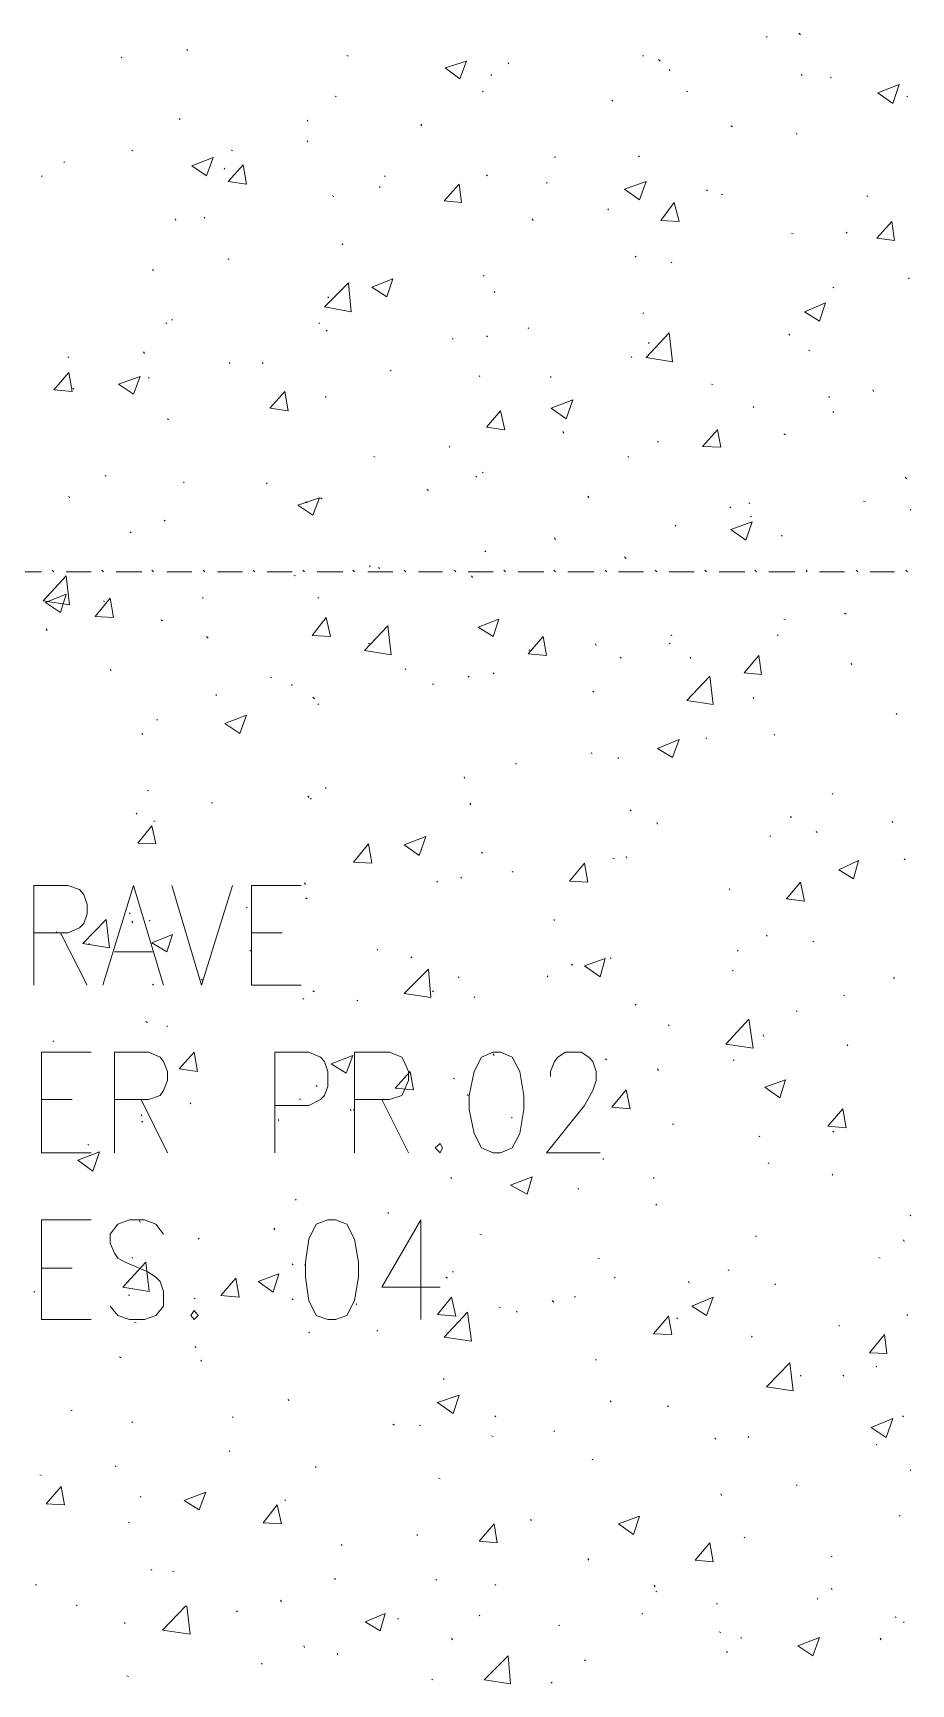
# Model space of a CAD drawing. Header units: millimetres. Extents: x 2928 to 3112, y 1220 to 1280.
# Drawn here: x 2943.515 to 2945.276, y 1249.975 to 1253.29 of the extents above; entities that cross this region are included whole.
import ezdxf

# ---------------------------------------------------------------- set-up
doc = ezdxf.new("R2010")
doc.units = ezdxf.units.MM

msp = doc.modelspace()

# ---------------------------------------------------------------- linework, layer by layer
at = {"color": 92, "linetype": 'Continuous', "lineweight": 13, "true_color": 0x00b800}
for points in [[(2945.0547, 1253.28713), (2945.05137, 1253.29046), (2945.05137, 1253.29046)], [(2943.82469, 1253.25546), (2943.82302, 1253.25713), (2943.82302, 1253.25713)], [(2944.98804, 1253.28213), (2944.98637, 1253.28379), (2944.98637, 1253.28379)], [(2943.69302, 1253.24046), (2943.69135, 1253.24213), (2943.69135, 1253.24213)], [(2944.14802, 1253.24379), (2944.14469, 1253.24546), (2944.14469, 1253.24546)], [(2944.34136, 1253.22046), (2944.38469, 1253.23379), (2944.38469, 1253.23379)], [(2944.37136, 1253.19879), (2944.38469, 1253.23379), (2944.38469, 1253.23379)], [(2944.4697, 1253.22879), (2944.46803, 1253.23046), (2944.46803, 1253.23046)], [(2944.7397, 1253.24379), (2944.73803, 1253.24546), (2944.73803, 1253.24546)], [(2944.77303, 1253.23379), (2944.7697, 1253.23713), (2944.7697, 1253.23713)], [(2944.34136, 1253.22046), (2944.37136, 1253.19879), (2944.37136, 1253.19879)], [(2944.4347, 1253.20546), (2944.43303, 1253.20713), (2944.43303, 1253.20713)], [(2944.79303, 1253.21546), (2944.79137, 1253.21713), (2944.79137, 1253.21713)], [(2945.05804, 1253.20546), (2945.05637, 1253.20713), (2945.05637, 1253.20713)], [(2945.11637, 1253.20046), (2945.1147, 1253.20213), (2945.1147, 1253.20213)], [(2944.12302, 1253.16212), (2944.12136, 1253.16379), (2944.12136, 1253.16379)], [(2944.41803, 1253.17212), (2944.41636, 1253.17379), (2944.41636, 1253.17379)], [(2944.67803, 1253.15379), (2944.67637, 1253.15546), (2944.67637, 1253.15546)], [(2944.82803, 1253.17212), (2944.82637, 1253.17379), (2944.82637, 1253.17379)], [(2945.20971, 1253.17046), (2945.25304, 1253.18712), (2945.25304, 1253.18712)], [(2945.20971, 1253.17046), (2945.23971, 1253.14879), (2945.23971, 1253.14879)], [(2945.23971, 1253.14879), (2945.25304, 1253.18712), (2945.25304, 1253.18712)], [(2945.26971, 1253.16212), (2945.26804, 1253.16379), (2945.26804, 1253.16379)], [(2943.80969, 1253.11712), (2943.80802, 1253.11879), (2943.80802, 1253.11879)], [(2944.06636, 1253.11379), (2944.06469, 1253.11546), (2944.06469, 1253.11546)], [(2944.29469, 1253.10379), (2944.29303, 1253.10712), (2944.29303, 1253.10712)], [(2944.91804, 1253.10212), (2944.9147, 1253.10379), (2944.9147, 1253.10379)], [(2945.04804, 1253.08712), (2945.04637, 1253.08879), (2945.04637, 1253.08879)], [(2943.71468, 1253.05379), (2943.71302, 1253.05546), (2943.71302, 1253.05546)], [(2943.91469, 1253.05379), (2943.91302, 1253.05546), (2943.91302, 1253.05546)], [(2944.06636, 1253.07212), (2944.06469, 1253.07379), (2944.06469, 1253.07379)], [(2943.57802, 1253.03046), (2943.57635, 1253.03212), (2943.57635, 1253.03212)], [(2943.83302, 1253.02379), (2943.87635, 1253.04046), (2943.87635, 1253.04046)], [(2943.83302, 1253.02379), (2943.86302, 1253.00379), (2943.86302, 1253.00379)], [(2943.86302, 1253.00379), (2943.87635, 1253.04046), (2943.87635, 1253.04046)], [(2943.90635, 1252.99212), (2943.93635, 1253.02546), (2943.93635, 1253.02546)], [(2943.94302, 1252.98712), (2943.93635, 1253.02546), (2943.93635, 1253.02546)], [(2944.56303, 1253.04046), (2944.56136, 1253.04212), (2944.56136, 1253.04212)], [(2944.73137, 1253.04212), (2944.7297, 1253.04379), (2944.7297, 1253.04379)], [(2943.53302, 1253.00212), (2943.53135, 1253.00379), (2943.53135, 1253.00379)], [(2943.89969, 1253.01712), (2943.89802, 1253.01879), (2943.89802, 1253.01879)], [(2943.90635, 1252.99212), (2943.94302, 1252.98712), (2943.94302, 1252.98712)], [(2944.22136, 1253.00212), (2944.21969, 1253.00379), (2944.21969, 1253.00379)], [(2944.42636, 1253.00379), (2944.42469, 1253.00546), (2944.42469, 1253.00546)], [(2944.54636, 1252.98879), (2944.5447, 1252.99046), (2944.5447, 1252.99046)], [(2944.70137, 1252.97712), (2944.7447, 1252.99212), (2944.7447, 1252.99212)], [(2944.73137, 1252.95545), (2944.7447, 1252.99212), (2944.7447, 1252.99212)], [(2944.11802, 1252.96212), (2944.11469, 1252.96379), (2944.11469, 1252.96379)], [(2944.21136, 1252.98046), (2944.20969, 1252.98212), (2944.20969, 1252.98212)], [(2944.33969, 1252.95379), (2944.36969, 1252.98712), (2944.36969, 1252.98712)], [(2944.37469, 1252.95045), (2944.36969, 1252.98712), (2944.36969, 1252.98712)], [(2944.70137, 1252.97712), (2944.73137, 1252.95545), (2944.73137, 1252.95545)], [(2944.86803, 1252.97379), (2944.86637, 1252.97546), (2944.86637, 1252.97546)], [(2944.89804, 1252.96546), (2944.89637, 1252.96712), (2944.89637, 1252.96712)], [(2945.18971, 1252.96212), (2945.18804, 1252.96379), (2945.18804, 1252.96379)], [(2944.33969, 1252.95379), (2944.37469, 1252.95045), (2944.37469, 1252.95045)], [(2944.6697, 1252.93545), (2944.66803, 1252.93712), (2944.66803, 1252.93712)], [(2944.7747, 1252.91379), (2944.80137, 1252.95045), (2944.80137, 1252.95045)], [(2944.81137, 1252.91212), (2944.80137, 1252.95045), (2944.80137, 1252.95045)], [(2943.80135, 1252.91379), (2943.79969, 1252.91712), (2943.79969, 1252.91712)], [(2943.85969, 1252.91879), (2943.85802, 1252.92045), (2943.85802, 1252.92045)], [(2944.51803, 1252.91379), (2944.51636, 1252.91712), (2944.51636, 1252.91712)], [(2944.7747, 1252.91379), (2944.81137, 1252.91212), (2944.81137, 1252.91212)], [(2945.14804, 1252.88879), (2945.14637, 1252.89045), (2945.14637, 1252.89045)], [(2945.20804, 1252.87879), (2945.23804, 1252.91212), (2945.23804, 1252.91212)], [(2945.24304, 1252.87379), (2945.23804, 1252.91212), (2945.23804, 1252.91212)], [(2944.13636, 1252.86545), (2944.13469, 1252.86712), (2944.13469, 1252.86712)], [(2945.0397, 1252.88712), (2945.03637, 1252.88879), (2945.03637, 1252.88879)], [(2945.20804, 1252.87879), (2945.24304, 1252.87379), (2945.24304, 1252.87379)], [(2943.90802, 1252.83545), (2943.90635, 1252.83712), (2943.90635, 1252.83712)], [(2944.7247, 1252.84045), (2944.72303, 1252.84212), (2944.72303, 1252.84212)], [(2944.79637, 1252.82879), (2944.7947, 1252.83045), (2944.7947, 1252.83045)], [(2943.75635, 1252.81379), (2943.75469, 1252.81545), (2943.75469, 1252.81545)], [(2944.19469, 1252.78045), (2944.23636, 1252.79712), (2944.23636, 1252.79712)], [(2944.22469, 1252.76045), (2944.23636, 1252.79712), (2944.23636, 1252.79712)], [(2944.41969, 1252.80212), (2944.41803, 1252.80379), (2944.41803, 1252.80379)], [(2945.27304, 1252.79712), (2945.27137, 1252.79879), (2945.27137, 1252.79879)], [(2944.09969, 1252.74045), (2944.14802, 1252.78879), (2944.14802, 1252.78879)], [(2944.10802, 1252.75879), (2944.10636, 1252.76045), (2944.10636, 1252.76045)], [(2944.15302, 1252.73045), (2944.14802, 1252.78879), (2944.14802, 1252.78879)], [(2944.19469, 1252.78045), (2944.22469, 1252.76045), (2944.22469, 1252.76045)], [(2944.44136, 1252.76879), (2944.4397, 1252.77212), (2944.4397, 1252.77212)], [(2945.12137, 1252.77879), (2945.1197, 1252.78045), (2945.1197, 1252.78045)], [(2944.09969, 1252.74045), (2944.15302, 1252.73045), (2944.15302, 1252.73045)], [(2944.7397, 1252.72712), (2944.73803, 1252.72878), (2944.73803, 1252.72878)], [(2945.06304, 1252.73045), (2945.1047, 1252.74879), (2945.1047, 1252.74879)], [(2945.06304, 1252.73045), (2945.09304, 1252.71212), (2945.09304, 1252.71212)], [(2945.09304, 1252.71212), (2945.1047, 1252.74879), (2945.1047, 1252.74879)], [(2943.78302, 1252.70712), (2943.78135, 1252.70878), (2943.78135, 1252.70878)], [(2943.79469, 1252.71378), (2943.79302, 1252.71545), (2943.79302, 1252.71545)], [(2944.08969, 1252.70712), (2944.08802, 1252.70878), (2944.08802, 1252.70878)], [(2944.10469, 1252.69212), (2944.10302, 1252.69378), (2944.10302, 1252.69378)], [(2944.5097, 1252.69712), (2944.50803, 1252.69878), (2944.50803, 1252.69878)], [(2944.35803, 1252.67545), (2944.35636, 1252.67712), (2944.35636, 1252.67712)], [(2944.42636, 1252.68045), (2944.42469, 1252.68212), (2944.42469, 1252.68212)], [(2944.7447, 1252.63878), (2944.79137, 1252.68878), (2944.79137, 1252.68878)], [(2944.75137, 1252.66712), (2944.7497, 1252.66878), (2944.7497, 1252.66878)], [(2944.79803, 1252.63045), (2944.79137, 1252.68878), (2944.79137, 1252.68878)], [(2945.03304, 1252.68378), (2945.03137, 1252.68545), (2945.03137, 1252.68545)], [(2943.58635, 1252.63878), (2943.58468, 1252.64045), (2943.58468, 1252.64045)], [(2943.73802, 1252.64712), (2943.73635, 1252.65045), (2943.73635, 1252.65045)], [(2943.90969, 1252.62712), (2943.90802, 1252.62878), (2943.90802, 1252.62878)], [(2943.97636, 1252.62712), (2943.97469, 1252.62878), (2943.97469, 1252.62878)], [(2944.71637, 1252.63878), (2944.7147, 1252.64045), (2944.7147, 1252.64045)], [(2944.7447, 1252.63878), (2944.79803, 1252.63045), (2944.79803, 1252.63045)], [(2945.07304, 1252.65212), (2945.07137, 1252.65378), (2945.07137, 1252.65378)], [(2943.55635, 1252.57378), (2943.58635, 1252.60878), (2943.58635, 1252.60878)], [(2943.59302, 1252.57045), (2943.58635, 1252.60878), (2943.58635, 1252.60878)], [(2943.68635, 1252.58545), (2943.72969, 1252.60045), (2943.72969, 1252.60045)], [(2943.71635, 1252.56545), (2943.72969, 1252.60045), (2943.72969, 1252.60045)], [(2943.74802, 1252.59712), (2943.74635, 1252.59878), (2943.74635, 1252.59878)], [(2944.23303, 1252.61212), (2944.23136, 1252.61378), (2944.23136, 1252.61378)], [(2944.41136, 1252.60045), (2944.40969, 1252.60212), (2944.40969, 1252.60212)], [(2944.5547, 1252.59878), (2944.55303, 1252.60045), (2944.55303, 1252.60045)], [(2943.55635, 1252.57378), (2943.59302, 1252.57045), (2943.59302, 1252.57045)], [(2943.59635, 1252.57545), (2943.59468, 1252.57712), (2943.59468, 1252.57712)], [(2943.68635, 1252.58545), (2943.71635, 1252.56545), (2943.71635, 1252.56545)], [(2943.98969, 1252.53712), (2944.01969, 1252.57045), (2944.01969, 1252.57045)], [(2944.02636, 1252.53212), (2944.01969, 1252.57045), (2944.01969, 1252.57045)], [(2944.10302, 1252.55878), (2944.10136, 1252.56045), (2944.10136, 1252.56045)], [(2944.8797, 1252.58378), (2944.87637, 1252.58545), (2944.87637, 1252.58545)], [(2945.11304, 1252.55878), (2945.11137, 1252.56045), (2945.11137, 1252.56045)], [(2945.20137, 1252.57045), (2945.19971, 1252.57378), (2945.19971, 1252.57378)], [(2943.98969, 1252.53712), (2944.02636, 1252.53212), (2944.02636, 1252.53212)], [(2944.42469, 1252.49878), (2944.45303, 1252.53212), (2944.45303, 1252.53212)], [(2944.46136, 1252.49378), (2944.45303, 1252.53212), (2944.45303, 1252.53212)], [(2944.5547, 1252.53712), (2944.59803, 1252.55378), (2944.59803, 1252.55378)], [(2944.5547, 1252.53712), (2944.5847, 1252.51545), (2944.5847, 1252.51545)], [(2944.5847, 1252.51545), (2944.59803, 1252.55378), (2944.59803, 1252.55378)], [(2944.96137, 1252.53878), (2944.9597, 1252.54045), (2944.9597, 1252.54045)], [(2945.12137, 1252.52878), (2945.1197, 1252.53045), (2945.1197, 1252.53045)], [(2943.78635, 1252.51378), (2943.78469, 1252.51545), (2943.78469, 1252.51545)], [(2944.42469, 1252.49878), (2944.46136, 1252.49378), (2944.46136, 1252.49378)], [(2944.85803, 1252.46045), (2944.88803, 1252.49378), (2944.88803, 1252.49378)], [(2944.8947, 1252.45878), (2944.88803, 1252.49378), (2944.88803, 1252.49378)], [(2944.35136, 1252.45878), (2944.34969, 1252.46045), (2944.34969, 1252.46045)], [(2944.5797, 1252.48711), (2944.57803, 1252.49045), (2944.57803, 1252.49045)], [(2944.7697, 1252.46878), (2944.76803, 1252.47045), (2944.76803, 1252.47045)], [(2944.85803, 1252.46045), (2944.8947, 1252.45878), (2944.8947, 1252.45878)], [(2945.0247, 1252.48378), (2945.02137, 1252.48545), (2945.02137, 1252.48545)], [(2944.20136, 1252.43878), (2944.19803, 1252.44045), (2944.19803, 1252.44045)], [(2944.7097, 1252.43878), (2944.70803, 1252.44045), (2944.70803, 1252.44045)], [(2943.66135, 1252.40045), (2943.65968, 1252.40211), (2943.65968, 1252.40211)], [(2944.40469, 1252.39878), (2944.40303, 1252.40045), (2944.40303, 1252.40045)], [(2944.41803, 1252.40711), (2944.41636, 1252.40878), (2944.41636, 1252.40878)], [(2945.26804, 1252.39545), (2945.26471, 1252.39878), (2945.26471, 1252.39878)], [(2943.58802, 1252.35711), (2943.58635, 1252.36045), (2943.58635, 1252.36045)], [(2943.81802, 1252.38711), (2943.81635, 1252.38878), (2943.81635, 1252.38878)], [(2943.98469, 1252.38545), (2943.98302, 1252.38711), (2943.98302, 1252.38711)], [(2944.30803, 1252.37211), (2944.30469, 1252.37378), (2944.30469, 1252.37378)], [(2944.6297, 1252.35711), (2944.62803, 1252.36045), (2944.62803, 1252.36045)], [(2944.04636, 1252.34211), (2944.08969, 1252.35711), (2944.08969, 1252.35711)], [(2944.04636, 1252.34211), (2944.07636, 1252.32211), (2944.07636, 1252.32211)], [(2944.06469, 1252.34711), (2944.06136, 1252.34878), (2944.06136, 1252.34878)], [(2944.07636, 1252.32211), (2944.08969, 1252.35711), (2944.08969, 1252.35711)], [(2944.09469, 1252.35545), (2944.09136, 1252.35711), (2944.09136, 1252.35711)], [(2944.9147, 1252.33711), (2944.91304, 1252.33878), (2944.91304, 1252.33878)], [(2944.95304, 1252.34545), (2944.95137, 1252.34711), (2944.95137, 1252.34711)], [(2945.18471, 1252.34878), (2945.18137, 1252.35045), (2945.18137, 1252.35045)], [(2945.27637, 1252.33211), (2945.27471, 1252.33378), (2945.27471, 1252.33378)], [(2943.77969, 1252.31045), (2943.77802, 1252.31211), (2943.77802, 1252.31211)], [(2944.8047, 1252.30045), (2944.80303, 1252.30211), (2944.80303, 1252.30211)], [(2944.9147, 1252.29378), (2944.95804, 1252.30878), (2944.95804, 1252.30878)], [(2944.9147, 1252.29378), (2944.9447, 1252.27211), (2944.9447, 1252.27211)], [(2944.9447, 1252.27211), (2944.95804, 1252.30878), (2944.95804, 1252.30878)], [(2944.95637, 1252.31878), (2944.9547, 1252.32045), (2944.9547, 1252.32045)], [(2943.71135, 1252.28711), (2943.70968, 1252.28878), (2943.70968, 1252.28878)], [(2944.56303, 1252.27378), (2944.56136, 1252.27711), (2944.56136, 1252.27711)], [(2945.01804, 1252.28045), (2945.01637, 1252.28211), (2945.01637, 1252.28211)], [(2944.42303, 1252.24878), (2944.42136, 1252.25044), (2944.42136, 1252.25044)], [(2944.7047, 1252.23544), (2944.70137, 1252.23878), (2944.70137, 1252.23878)], [(2943.53468, 1252.15044), (2943.58135, 1252.20044), (2943.58135, 1252.20044)], [(2943.58802, 1252.14211), (2943.58135, 1252.20044), (2943.58135, 1252.20044)], [(2944.04136, 1252.20044), (2944.03802, 1252.20211), (2944.03802, 1252.20211)], [(2944.19136, 1252.21878), (2944.18969, 1252.22044), (2944.18969, 1252.22044)], [(2944.20969, 1252.21544), (2944.20803, 1252.21711), (2944.20803, 1252.21711)], [(2944.39636, 1252.19711), (2944.39469, 1252.20044), (2944.39469, 1252.20044)], [(2943.53968, 1252.14711), (2943.58135, 1252.16378), (2943.58135, 1252.16378)], [(2943.56968, 1252.12711), (2943.58135, 1252.16378), (2943.58135, 1252.16378)], [(2943.53468, 1252.15044), (2943.58802, 1252.14211), (2943.58802, 1252.14211)], [(2943.53968, 1252.14711), (2943.56968, 1252.12711), (2943.56968, 1252.12711)], [(2943.63968, 1252.11878), (2943.66968, 1252.15544), (2943.66968, 1252.15544)], [(2943.65802, 1252.14878), (2943.65635, 1252.15044), (2943.65635, 1252.15044)], [(2943.67635, 1252.11711), (2943.66968, 1252.15544), (2943.66968, 1252.15544)], [(2943.85635, 1252.15544), (2943.85469, 1252.15711), (2943.85469, 1252.15711)], [(2944.08802, 1252.15544), (2944.08636, 1252.15711), (2944.08636, 1252.15711)], [(2943.54302, 1252.09044), (2943.54135, 1252.09378), (2943.54135, 1252.09378)], [(2943.63968, 1252.11878), (2943.67635, 1252.11711), (2943.67635, 1252.11711)], [(2943.77469, 1252.11044), (2943.77135, 1252.11211), (2943.77135, 1252.11211)], [(2944.07469, 1252.08044), (2944.10302, 1252.11711), (2944.10302, 1252.11711)], [(2944.11136, 1252.07878), (2944.10302, 1252.11711), (2944.10302, 1252.11711)], [(2944.17969, 1252.05044), (2944.22636, 1252.10044), (2944.22636, 1252.10044)], [(2944.23303, 1252.04211), (2944.22636, 1252.10044), (2944.22636, 1252.10044)], [(2944.40803, 1252.09711), (2944.4497, 1252.11378), (2944.4497, 1252.11378)], [(2944.40803, 1252.09711), (2944.43803, 1252.07878), (2944.43803, 1252.07878)], [(2944.43803, 1252.07878), (2944.4497, 1252.11378), (2944.4497, 1252.11378)], [(2945.0247, 1252.11211), (2945.02137, 1252.11378), (2945.02137, 1252.11378)], [(2945.14637, 1252.12378), (2945.14304, 1252.12544), (2945.14304, 1252.12544)], [(2943.86635, 1252.07544), (2943.86302, 1252.07878), (2943.86302, 1252.07878)], [(2944.07469, 1252.08044), (2944.11136, 1252.07878), (2944.11136, 1252.07878)], [(2944.18969, 1252.06378), (2944.18802, 1252.06544), (2944.18802, 1252.06544)], [(2944.50803, 1252.04378), (2944.53803, 1252.07878), (2944.53803, 1252.07878)], [(2944.5447, 1252.04044), (2944.53803, 1252.07878), (2944.53803, 1252.07878)], [(2944.6447, 1252.06044), (2944.64303, 1252.06378), (2944.64303, 1252.06378)], [(2944.79303, 1252.06378), (2944.79137, 1252.06544), (2944.79137, 1252.06544)], [(2944.79637, 1252.08044), (2944.7947, 1252.08211), (2944.7947, 1252.08211)], [(2945.0097, 1252.08044), (2945.00804, 1252.08211), (2945.00804, 1252.08211)], [(2944.17969, 1252.05044), (2944.23303, 1252.04211), (2944.23303, 1252.04211)], [(2944.50803, 1252.04378), (2944.5447, 1252.04044), (2944.5447, 1252.04044)], [(2944.51136, 1252.05044), (2944.5097, 1252.05211), (2944.5097, 1252.05211)], [(2944.6947, 1252.03544), (2944.69303, 1252.03711), (2944.69303, 1252.03711)], [(2944.8347, 1252.03544), (2944.83303, 1252.03711), (2944.83303, 1252.03711)], [(2944.94137, 1252.00544), (2944.97137, 1252.04044), (2944.97137, 1252.04044)], [(2944.97637, 1252.00211), (2944.97137, 1252.04044), (2944.97137, 1252.04044)], [(2943.67135, 1252.01044), (2943.66968, 1252.01211), (2943.66968, 1252.01211)], [(2943.99302, 1251.99544), (2943.99136, 1251.99711), (2943.99136, 1251.99711)], [(2944.26303, 1252.01211), (2944.26136, 1252.01377), (2944.26136, 1252.01377)], [(2944.38969, 1251.99711), (2944.38803, 1251.99877), (2944.38803, 1251.99877)], [(2944.4397, 1252.00377), (2944.43803, 1252.00544), (2944.43803, 1252.00544)], [(2944.82637, 1251.95044), (2944.87303, 1251.99877), (2944.87303, 1251.99877)], [(2944.8797, 1251.94211), (2944.87303, 1251.99877), (2944.87303, 1251.99877)], [(2944.94137, 1252.00544), (2944.97637, 1252.00211), (2944.97637, 1252.00211)], [(2945.15804, 1252.02211), (2945.15637, 1252.02544), (2945.15637, 1252.02544)], [(2943.88302, 1251.96044), (2943.88135, 1251.96211), (2943.88135, 1251.96211)], [(2944.03469, 1251.98044), (2944.03302, 1251.98211), (2944.03302, 1251.98211)], [(2944.31803, 1251.98211), (2944.31636, 1251.98377), (2944.31636, 1251.98377)], [(2944.6397, 1251.96711), (2944.63803, 1251.96877), (2944.63803, 1251.96877)], [(2944.07969, 1251.95377), (2944.07636, 1251.95711), (2944.07636, 1251.95711)], [(2944.08802, 1251.94211), (2944.08636, 1251.94377), (2944.08636, 1251.94377)], [(2944.82637, 1251.95044), (2944.8797, 1251.94211), (2944.8797, 1251.94211)], [(2944.96137, 1251.95377), (2944.9597, 1251.95711), (2944.9597, 1251.95711)], [(2943.76469, 1251.91044), (2943.76302, 1251.91211), (2943.76302, 1251.91211)], [(2943.89969, 1251.90377), (2943.94302, 1251.92044), (2943.94302, 1251.92044)], [(2943.89969, 1251.90377), (2943.92969, 1251.88377), (2943.92969, 1251.88377)], [(2943.92969, 1251.88377), (2943.94302, 1251.92044), (2943.94302, 1251.92044)], [(2945.24804, 1251.92211), (2945.24637, 1251.92377), (2945.24637, 1251.92377)], [(2943.73469, 1251.88211), (2943.73302, 1251.88377), (2943.73302, 1251.88377)], [(2944.76803, 1251.85377), (2944.81137, 1251.87211), (2944.81137, 1251.87211)], [(2944.79803, 1251.83544), (2944.81137, 1251.87211), (2944.81137, 1251.87211)], [(2944.86637, 1251.87377), (2944.8647, 1251.87544), (2944.8647, 1251.87544)], [(2945.00304, 1251.88044), (2945.00137, 1251.88211), (2945.00137, 1251.88211)], [(2944.63636, 1251.84377), (2944.6347, 1251.84544), (2944.6347, 1251.84544)], [(2944.6897, 1251.83377), (2944.68803, 1251.83544), (2944.68803, 1251.83544)], [(2944.76803, 1251.85377), (2944.79803, 1251.83544), (2944.79803, 1251.83544)], [(2944.38136, 1251.79377), (2944.37969, 1251.79711), (2944.37969, 1251.79711)], [(2944.4847, 1251.82211), (2944.48303, 1251.82377), (2944.48303, 1251.82377)], [(2943.74635, 1251.76877), (2943.74469, 1251.77044), (2943.74469, 1251.77044)], [(2944.10302, 1251.77377), (2944.10136, 1251.77544), (2944.10136, 1251.77544)], [(2945.1197, 1251.7621), (2945.11804, 1251.76377), (2945.11804, 1251.76377)], [(2943.87469, 1251.74377), (2943.87302, 1251.74544), (2943.87302, 1251.74544)], [(2944.06802, 1251.75544), (2944.06636, 1251.75877), (2944.06636, 1251.75877)], [(2944.07302, 1251.7521), (2944.07136, 1251.75377), (2944.07136, 1251.75377)], [(2944.39303, 1251.74044), (2944.39136, 1251.74377), (2944.39136, 1251.74377)], [(2944.7147, 1251.72877), (2944.71303, 1251.73044), (2944.71303, 1251.73044)], [(2943.72302, 1251.7221), (2943.72135, 1251.72377), (2943.72135, 1251.72377)], [(2943.72468, 1251.66377), (2943.75302, 1251.69877), (2943.75302, 1251.69877)], [(2943.76135, 1251.6621), (2943.75302, 1251.69877), (2943.75302, 1251.69877)], [(2943.75969, 1251.7071), (2943.75635, 1251.70877), (2943.75635, 1251.70877)], [(2944.76803, 1251.7021), (2944.76637, 1251.70544), (2944.76637, 1251.70544)], [(2945.03637, 1251.71544), (2945.0347, 1251.7171), (2945.0347, 1251.7171)], [(2945.23971, 1251.70544), (2945.23804, 1251.7071), (2945.23804, 1251.7071)], [(2943.72468, 1251.66377), (2943.76135, 1251.6621), (2943.76135, 1251.6621)], [(2944.25969, 1251.66044), (2944.30303, 1251.6771), (2944.30303, 1251.6771)], [(2944.28969, 1251.63877), (2944.30303, 1251.6771), (2944.30303, 1251.6771)], [(2944.9947, 1251.6771), (2944.99304, 1251.67877), (2944.99304, 1251.67877)], [(2945.08804, 1251.68544), (2945.08637, 1251.6871), (2945.08637, 1251.6871)], [(2944.15802, 1251.62544), (2944.18802, 1251.6621), (2944.18802, 1251.6621)], [(2944.19469, 1251.62377), (2944.18802, 1251.6621), (2944.18802, 1251.6621)], [(2944.25969, 1251.66044), (2944.28969, 1251.63877), (2944.28969, 1251.63877)], [(2944.41636, 1251.64377), (2944.41469, 1251.64544), (2944.41469, 1251.64544)], [(2944.68137, 1251.6321), (2944.67803, 1251.63377), (2944.67803, 1251.63377)], [(2944.70637, 1251.63377), (2944.7047, 1251.6371), (2944.7047, 1251.6371)], [(2945.26471, 1251.63044), (2945.26304, 1251.6321), (2945.26304, 1251.6321)], [(2944.15802, 1251.62544), (2944.19469, 1251.62377), (2944.19469, 1251.62377)], [(2944.47803, 1251.60544), (2944.47636, 1251.6071), (2944.47636, 1251.6071)], [(2944.59136, 1251.5871), (2944.62136, 1251.62377), (2944.62136, 1251.62377)], [(2944.62803, 1251.58544), (2944.62136, 1251.62377), (2944.62136, 1251.62377)], [(2945.13137, 1251.61044), (2945.17137, 1251.62877), (2945.17137, 1251.62877)], [(2945.13137, 1251.61044), (2945.16137, 1251.5921), (2945.16137, 1251.5921)], [(2945.16137, 1251.5921), (2945.17137, 1251.62877), (2945.17137, 1251.62877)], [(2944.06136, 1251.58044), (2944.05969, 1251.58377), (2944.05969, 1251.58377)], [(2944.32636, 1251.58544), (2944.32469, 1251.5871), (2944.32469, 1251.5871)], [(2944.37469, 1251.59377), (2944.37303, 1251.59544), (2944.37303, 1251.59544)], [(2944.59136, 1251.5871), (2944.62803, 1251.58544), (2944.62803, 1251.58544)], [(2944.91304, 1251.57044), (2944.91137, 1251.5721), (2944.91137, 1251.5721)], [(2945.02637, 1251.5521), (2945.0547, 1251.58544), (2945.0547, 1251.58544)], [(2945.06304, 1251.5471), (2945.0547, 1251.58544), (2945.0547, 1251.58544)], [(2943.94469, 1251.53377), (2943.94302, 1251.53543), (2943.94302, 1251.53543)], [(2944.06469, 1251.5521), (2944.06136, 1251.55377), (2944.06136, 1251.55377)], [(2945.02637, 1251.5521), (2945.06304, 1251.5471), (2945.06304, 1251.5471)], [(2943.61468, 1251.4621), (2943.66135, 1251.51043), (2943.66135, 1251.51043)], [(2943.66802, 1251.45377), (2943.66135, 1251.51043), (2943.66135, 1251.51043)], [(2943.70968, 1251.5221), (2943.70802, 1251.52377), (2943.70802, 1251.52377)], [(2943.71468, 1251.50377), (2943.71302, 1251.5071), (2943.71302, 1251.5071)], [(2943.74969, 1251.5071), (2943.74802, 1251.50877), (2943.74802, 1251.50877)], [(2944.56136, 1251.50877), (2944.5597, 1251.51043), (2944.5597, 1251.51043)], [(2943.56302, 1251.48377), (2943.56135, 1251.48543), (2943.56135, 1251.48543)], [(2943.75302, 1251.46377), (2943.79469, 1251.48043), (2943.79469, 1251.48043)], [(2943.75302, 1251.46377), (2943.78302, 1251.44543), (2943.78302, 1251.44543)], [(2943.78302, 1251.44543), (2943.79469, 1251.48043), (2943.79469, 1251.48043)], [(2944.98804, 1251.4771), (2944.98637, 1251.47877), (2944.98637, 1251.47877)], [(2945.08137, 1251.46543), (2945.0797, 1251.4671), (2945.0797, 1251.4671)], [(2943.61468, 1251.4621), (2943.66802, 1251.45377), (2943.66802, 1251.45377)], [(2943.62802, 1251.46043), (2943.62635, 1251.4621), (2943.62635, 1251.4621)], [(2943.95135, 1251.4471), (2943.94969, 1251.44877), (2943.94969, 1251.44877)], [(2944.20636, 1251.44877), (2944.20469, 1251.45043), (2944.20469, 1251.45043)], [(2944.27469, 1251.43377), (2944.27303, 1251.43543), (2944.27303, 1251.43543)], [(2944.62136, 1251.4171), (2944.66303, 1251.4321), (2944.66303, 1251.4321)], [(2944.65303, 1251.39543), (2944.66303, 1251.4321), (2944.66303, 1251.4321)], [(2944.6747, 1251.4321), (2944.67303, 1251.43377), (2944.67303, 1251.43377)], [(2944.9297, 1251.4471), (2944.92804, 1251.44877), (2944.92804, 1251.44877)], [(2944.25969, 1251.3621), (2944.30803, 1251.41043), (2944.30803, 1251.41043)], [(2944.31303, 1251.35377), (2944.30803, 1251.41043), (2944.30803, 1251.41043)], [(2944.59803, 1251.41877), (2944.5947, 1251.42043), (2944.5947, 1251.42043)], [(2944.62136, 1251.4171), (2944.65303, 1251.39543), (2944.65303, 1251.39543)], [(2944.9197, 1251.4071), (2944.91804, 1251.40877), (2944.91804, 1251.40877)], [(2943.75635, 1251.37877), (2943.75469, 1251.38043), (2943.75469, 1251.38043)], [(2943.85469, 1251.38877), (2943.85302, 1251.39043), (2943.85302, 1251.39043)], [(2944.07969, 1251.36543), (2944.07636, 1251.3671), (2944.07636, 1251.3671)], [(2944.31803, 1251.36543), (2944.31636, 1251.3671), (2944.31636, 1251.3671)], [(2944.36969, 1251.39377), (2944.36803, 1251.39543), (2944.36803, 1251.39543)], [(2944.54803, 1251.39543), (2944.54636, 1251.3971), (2944.54636, 1251.3971)], [(2945.24304, 1251.3921), (2945.24137, 1251.39377), (2945.24137, 1251.39377)], [(2944.05802, 1251.35043), (2944.05636, 1251.3521), (2944.05636, 1251.3521)], [(2944.16636, 1251.3471), (2944.16469, 1251.34877), (2944.16469, 1251.34877)], [(2944.25969, 1251.3621), (2944.31303, 1251.35377), (2944.31303, 1251.35377)], [(2944.40136, 1251.35377), (2944.39969, 1251.35543), (2944.39969, 1251.35543)], [(2944.7247, 1251.33877), (2944.72303, 1251.34043), (2944.72303, 1251.34043)], [(2945.14304, 1251.3571), (2945.14137, 1251.35877), (2945.14137, 1251.35877)], [(2943.74469, 1251.30376), (2943.74135, 1251.30543), (2943.74135, 1251.30543)], [(2944.79137, 1251.2971), (2944.7897, 1251.29876), (2944.7897, 1251.29876)], [(2944.9047, 1251.26043), (2944.95137, 1251.31043), (2944.95137, 1251.31043)], [(2944.9597, 1251.2521), (2944.95137, 1251.31043), (2944.95137, 1251.31043)], [(2945.04804, 1251.32543), (2945.04637, 1251.3271), (2945.04637, 1251.3271)], [(2943.55635, 1251.26543), (2943.55468, 1251.2671), (2943.55468, 1251.2671)], [(2943.78469, 1251.29543), (2943.78302, 1251.2971), (2943.78302, 1251.2971)], [(2944.98137, 1251.27543), (2944.9797, 1251.27876), (2944.9797, 1251.27876)], [(2943.80802, 1251.21043), (2943.83802, 1251.24376), (2943.83802, 1251.24376)], [(2943.84469, 1251.20543), (2943.83802, 1251.24376), (2943.83802, 1251.24376)], [(2944.11302, 1251.22043), (2944.15636, 1251.2371), (2944.15636, 1251.2371)], [(2944.14302, 1251.2021), (2944.15636, 1251.2371), (2944.15636, 1251.2371)], [(2944.4397, 1251.2371), (2944.43803, 1251.24043), (2944.43803, 1251.24043)], [(2944.9047, 1251.26043), (2944.9597, 1251.2521), (2944.9597, 1251.2521)], [(2945.14971, 1251.2571), (2945.14804, 1251.25876), (2945.14804, 1251.25876)], [(2943.80802, 1251.21043), (2943.84469, 1251.20543), (2943.84469, 1251.20543)], [(2944.11302, 1251.22043), (2944.14302, 1251.2021), (2944.14302, 1251.2021)], [(2944.24136, 1251.1721), (2944.27136, 1251.20543), (2944.27136, 1251.20543)], [(2944.27803, 1251.16876), (2944.27136, 1251.20543), (2944.27136, 1251.20543)], [(2944.66637, 1251.22876), (2944.66303, 1251.23043), (2944.66303, 1251.23043)], [(2944.7697, 1251.2071), (2944.76803, 1251.21043), (2944.76803, 1251.21043)], [(2944.92137, 1251.2271), (2944.9197, 1251.22876), (2944.9197, 1251.22876)], [(2944.08469, 1251.17543), (2944.08302, 1251.1771), (2944.08302, 1251.1771)], [(2944.24136, 1251.1721), (2944.27803, 1251.16876), (2944.27803, 1251.16876)], [(2944.36136, 1251.19043), (2944.35803, 1251.1921), (2944.35803, 1251.1921)], [(2944.67637, 1251.13376), (2944.7047, 1251.16876), (2944.7047, 1251.16876)], [(2944.71303, 1251.13043), (2944.7047, 1251.16876), (2944.7047, 1251.16876)], [(2944.98304, 1251.17376), (2945.0247, 1251.18876), (2945.0247, 1251.18876)], [(2944.98304, 1251.17376), (2945.01304, 1251.1521), (2945.01304, 1251.1521)], [(2945.01304, 1251.1521), (2945.0247, 1251.18876), (2945.0247, 1251.18876)], [(2943.83135, 1251.14043), (2943.82969, 1251.1421), (2943.82969, 1251.1421)], [(2944.05136, 1251.14876), (2944.04969, 1251.15043), (2944.04969, 1251.15043)], [(2944.38803, 1251.1571), (2944.38636, 1251.15876), (2944.38636, 1251.15876)], [(2944.67637, 1251.13376), (2944.71303, 1251.13043), (2944.71303, 1251.13043)], [(2943.73302, 1251.11543), (2943.73135, 1251.11876), (2943.73135, 1251.11876)], [(2943.73469, 1251.10376), (2943.73302, 1251.10543), (2943.73302, 1251.10543)], [(2944.00802, 1251.1071), (2944.00636, 1251.10876), (2944.00636, 1251.10876)], [(2944.15302, 1251.1271), (2944.15136, 1251.12876), (2944.15136, 1251.12876)], [(2944.15969, 1251.1271), (2944.15802, 1251.12876), (2944.15802, 1251.12876)], [(2944.47636, 1251.1121), (2944.4747, 1251.11376), (2944.4747, 1251.11376)], [(2944.7997, 1251.09876), (2944.79803, 1251.10043), (2944.79803, 1251.10043)], [(2945.1097, 1251.09543), (2945.13971, 1251.13043), (2945.13971, 1251.13043)], [(2945.14637, 1251.09209), (2945.13971, 1251.13043), (2945.13971, 1251.13043)], [(2944.97304, 1251.07376), (2944.97137, 1251.07543), (2944.97137, 1251.07543)], [(2945.1097, 1251.09543), (2945.14637, 1251.09209), (2945.14637, 1251.09209)], [(2945.12137, 1251.08376), (2945.1197, 1251.08543), (2945.1197, 1251.08543)], [(2943.60468, 1251.02709), (2943.64802, 1251.04376), (2943.64802, 1251.04376)], [(2943.62635, 1251.05709), (2943.62468, 1251.05876), (2943.62468, 1251.05876)], [(2943.63468, 1251.00543), (2943.64802, 1251.04376), (2943.64802, 1251.04376)], [(2943.60468, 1251.02709), (2943.63468, 1251.00543), (2943.63468, 1251.00543)], [(2944.6597, 1251.02876), (2944.65803, 1251.03043), (2944.65803, 1251.03043)], [(2944.99137, 1251.02043), (2944.9897, 1251.02209), (2944.9897, 1251.02209)], [(2944.35469, 1250.99043), (2944.35303, 1250.99209), (2944.35303, 1250.99209)], [(2944.47303, 1250.97709), (2944.51636, 1250.99376), (2944.51636, 1250.99376)], [(2944.47303, 1250.97709), (2944.50636, 1250.95876), (2944.50636, 1250.95876)], [(2944.50636, 1250.95876), (2944.51636, 1250.99376), (2944.51636, 1250.99376)], [(2944.6097, 1250.96876), (2944.60803, 1250.97043), (2944.60803, 1250.97043)], [(2944.76137, 1250.99043), (2944.7597, 1250.99209), (2944.7597, 1250.99209)], [(2945.1197, 1250.99709), (2945.11804, 1250.99876), (2945.11804, 1250.99876)], [(2944.04302, 1250.94709), (2944.04136, 1250.94876), (2944.04136, 1250.94876)], [(2944.76637, 1250.93709), (2944.7647, 1250.93876), (2944.7647, 1250.93876)], [(2943.72969, 1250.90209), (2943.72802, 1250.90543), (2943.72802, 1250.90543)], [(2944.22803, 1250.92043), (2944.22636, 1250.92209), (2944.22636, 1250.92209)], [(2945.27637, 1250.91543), (2945.27471, 1250.91709), (2945.27471, 1250.91709)], [(2943.84802, 1250.86876), (2943.84635, 1250.87043), (2943.84635, 1250.87043)], [(2943.99969, 1250.88709), (2943.99802, 1250.89043), (2943.99802, 1250.89043)], [(2944.41469, 1250.87709), (2944.41136, 1250.87876), (2944.41136, 1250.87876)], [(2944.96637, 1250.87376), (2944.9647, 1250.87543), (2944.9647, 1250.87543)], [(2945.26304, 1250.86376), (2945.26137, 1250.86709), (2945.26137, 1250.86709)], [(2943.69468, 1250.77209), (2943.74135, 1250.82209), (2943.74135, 1250.82209)], [(2943.71468, 1250.83042), (2943.71302, 1250.83209), (2943.71302, 1250.83209)], [(2943.74802, 1250.76376), (2943.74135, 1250.82209), (2943.74135, 1250.82209)], [(2944.03636, 1250.81709), (2944.03469, 1250.81876), (2944.03469, 1250.81876)], [(2944.06136, 1250.81542), (2944.05969, 1250.81709), (2944.05969, 1250.81709)], [(2944.35803, 1250.80209), (2944.35636, 1250.80376), (2944.35636, 1250.80376)], [(2944.65136, 1250.82876), (2944.64803, 1250.83042), (2944.64803, 1250.83042)], [(2944.91137, 1250.80542), (2944.9097, 1250.80709), (2944.9097, 1250.80709)], [(2945.21471, 1250.83042), (2945.21137, 1250.83209), (2945.21137, 1250.83209)], [(2943.69468, 1250.77209), (2943.74802, 1250.76376), (2943.74802, 1250.76376)], [(2943.89135, 1250.75542), (2943.92135, 1250.79042), (2943.92135, 1250.79042)], [(2943.92802, 1250.75209), (2943.92135, 1250.79042), (2943.92135, 1250.79042)], [(2943.96636, 1250.78376), (2944.00802, 1250.79876), (2944.00802, 1250.79876)], [(2943.96636, 1250.78376), (2943.99636, 1250.76209), (2943.99636, 1250.76209)], [(2943.99636, 1250.76209), (2944.00802, 1250.79876), (2944.00802, 1250.79876)], [(2944.34636, 1250.79042), (2944.34303, 1250.79209), (2944.34303, 1250.79209)], [(2944.68303, 1250.79042), (2944.68137, 1250.79209), (2944.68137, 1250.79209)], [(2944.83137, 1250.78042), (2944.8297, 1250.78376), (2944.8297, 1250.78376)], [(2945.0047, 1250.77709), (2945.00304, 1250.77876), (2945.00304, 1250.77876)], [(2943.51802, 1250.76209), (2943.51635, 1250.76376), (2943.51635, 1250.76376)], [(2943.70802, 1250.75542), (2943.70635, 1250.75709), (2943.70635, 1250.75709)], [(2943.83969, 1250.74876), (2943.83802, 1250.75042), (2943.83802, 1250.75042)], [(2943.89135, 1250.75542), (2943.92802, 1250.75209), (2943.92802, 1250.75209)], [(2944.03636, 1250.74709), (2944.03469, 1250.74876), (2944.03469, 1250.74876)], [(2944.16469, 1250.73709), (2944.16302, 1250.73876), (2944.16302, 1250.73876)], [(2944.32636, 1250.71709), (2944.35469, 1250.75209), (2944.35469, 1250.75209)], [(2944.36303, 1250.71376), (2944.35469, 1250.75209), (2944.35469, 1250.75209)], [(2944.5597, 1250.74209), (2944.55636, 1250.74542), (2944.55636, 1250.74542)], [(2944.60303, 1250.75209), (2944.60136, 1250.75376), (2944.60136, 1250.75376)], [(2944.83637, 1250.73376), (2944.8797, 1250.75209), (2944.8797, 1250.75209)], [(2944.86637, 1250.71542), (2944.8797, 1250.75209), (2944.8797, 1250.75209)], [(2943.72135, 1250.70042), (2943.71802, 1250.70209), (2943.71802, 1250.70209)], [(2944.32636, 1250.71709), (2944.36303, 1250.71376), (2944.36303, 1250.71376)], [(2944.33969, 1250.67209), (2944.38636, 1250.72209), (2944.38636, 1250.72209)], [(2944.39469, 1250.66376), (2944.38636, 1250.72209), (2944.38636, 1250.72209)], [(2944.45303, 1250.73042), (2944.4497, 1250.73209), (2944.4497, 1250.73209)], [(2944.48636, 1250.72209), (2944.4847, 1250.72376), (2944.4847, 1250.72376)], [(2944.7597, 1250.67876), (2944.7897, 1250.71376), (2944.7897, 1250.71376)], [(2944.79637, 1250.67709), (2944.7897, 1250.71376), (2944.7897, 1250.71376)], [(2944.80803, 1250.70876), (2944.80637, 1250.71042), (2944.80637, 1250.71042)], [(2944.83637, 1250.73376), (2944.86637, 1250.71542), (2944.86637, 1250.71542)], [(2945.26971, 1250.71542), (2945.26804, 1250.71709), (2945.26804, 1250.71709)], [(2944.06969, 1250.68042), (2944.06802, 1250.68209), (2944.06802, 1250.68209)], [(2944.20636, 1250.68376), (2944.20469, 1250.68542), (2944.20469, 1250.68542)], [(2944.33969, 1250.67209), (2944.39469, 1250.66376), (2944.39469, 1250.66376)], [(2944.7597, 1250.67876), (2944.79637, 1250.67709), (2944.79637, 1250.67709)], [(2944.95804, 1250.67209), (2944.95637, 1250.67376), (2944.95637, 1250.67376)], [(2945.13304, 1250.69376), (2945.13137, 1250.69542), (2945.13137, 1250.69542)], [(2945.19304, 1250.64042), (2945.22304, 1250.67709), (2945.22304, 1250.67709)], [(2945.22804, 1250.63876), (2945.22304, 1250.67709), (2945.22304, 1250.67709)], [(2943.84135, 1250.65042), (2943.83969, 1250.65376), (2943.83969, 1250.65376)], [(2945.19304, 1250.64042), (2945.22804, 1250.63876), (2945.22804, 1250.63876)], [(2943.69135, 1250.63042), (2943.68802, 1250.63209), (2943.68802, 1250.63209)], [(2943.85302, 1250.62375), (2943.85135, 1250.62542), (2943.85135, 1250.62542)], [(2944.6447, 1250.62542), (2944.64303, 1250.62709), (2944.64303, 1250.62709)], [(2944.98637, 1250.57209), (2945.03304, 1250.62042), (2945.03304, 1250.62042)], [(2945.0397, 1250.56375), (2945.03304, 1250.62042), (2945.03304, 1250.62042)], [(2945.20804, 1250.61209), (2945.20637, 1250.61375), (2945.20637, 1250.61375)], [(2944.33969, 1250.58709), (2944.33803, 1250.58875), (2944.33803, 1250.58875)], [(2944.98637, 1250.57209), (2945.0397, 1250.56375), (2945.0397, 1250.56375)], [(2945.05637, 1250.59375), (2945.0547, 1250.59542), (2945.0547, 1250.59542)], [(2945.14137, 1250.59375), (2945.13971, 1250.59542), (2945.13971, 1250.59542)], [(2944.02802, 1250.54375), (2944.02636, 1250.54709), (2944.02636, 1250.54709)], [(2944.32636, 1250.54042), (2944.36969, 1250.55542), (2944.36969, 1250.55542)], [(2944.32636, 1250.54042), (2944.35803, 1250.51875), (2944.35803, 1250.51875)], [(2944.35803, 1250.51875), (2944.36969, 1250.55542), (2944.36969, 1250.55542)], [(2944.6747, 1250.54209), (2944.67303, 1250.54375), (2944.67303, 1250.54375)], [(2943.59302, 1250.52375), (2943.59135, 1250.52542), (2943.59135, 1250.52542)], [(2943.91635, 1250.51042), (2943.91469, 1250.51209), (2943.91469, 1250.51209)], [(2944.44303, 1250.51209), (2944.44136, 1250.51375), (2944.44136, 1250.51375)], [(2944.7897, 1250.53209), (2944.78803, 1250.53375), (2944.78803, 1250.53375)], [(2945.19637, 1250.49042), (2945.23971, 1250.50875), (2945.23971, 1250.50875)], [(2945.22637, 1250.47042), (2945.23971, 1250.50875), (2945.23971, 1250.50875)], [(2945.26137, 1250.51209), (2945.25971, 1250.51375), (2945.25971, 1250.51375)], [(2943.71468, 1250.50042), (2943.71302, 1250.50209), (2943.71302, 1250.50209)], [(2944.23969, 1250.49542), (2944.23636, 1250.49709), (2944.23636, 1250.49709)], [(2944.29303, 1250.49375), (2944.28969, 1250.49542), (2944.28969, 1250.49542)], [(2944.43803, 1250.47209), (2944.4347, 1250.47375), (2944.4347, 1250.47375)], [(2944.56136, 1250.48209), (2944.5597, 1250.48375), (2944.5597, 1250.48375)], [(2944.95137, 1250.47042), (2944.9497, 1250.47209), (2944.9497, 1250.47209)], [(2945.19637, 1250.49042), (2945.22637, 1250.47042), (2945.22637, 1250.47042)], [(2943.90969, 1250.44209), (2943.90802, 1250.44375), (2943.90802, 1250.44375)], [(2944.8847, 1250.46709), (2944.88303, 1250.46875), (2944.88303, 1250.46875)], [(2945.20804, 1250.45542), (2945.20637, 1250.45709), (2945.20637, 1250.45709)], [(2943.68135, 1250.41209), (2943.67968, 1250.41375), (2943.67968, 1250.41375)], [(2944.08302, 1250.41042), (2944.08136, 1250.41209), (2944.08136, 1250.41209)], [(2944.63803, 1250.42542), (2944.63636, 1250.42709), (2944.63636, 1250.42709)], [(2945.27637, 1250.40375), (2945.27471, 1250.40542), (2945.27471, 1250.40542)], [(2943.53135, 1250.39375), (2943.52802, 1250.39542), (2943.52802, 1250.39542)], [(2943.54135, 1250.33708), (2943.57135, 1250.37208), (2943.57135, 1250.37208)], [(2943.57802, 1250.33542), (2943.57135, 1250.37208), (2943.57135, 1250.37208)], [(2944.33136, 1250.38708), (2944.32803, 1250.38875), (2944.32803, 1250.38875)], [(2945.04804, 1250.37375), (2945.04637, 1250.37542), (2945.04637, 1250.37542)], [(2943.54135, 1250.33708), (2943.57802, 1250.33542), (2943.57802, 1250.33542)], [(2943.73135, 1250.35042), (2943.72969, 1250.35208), (2943.72969, 1250.35208)], [(2943.81802, 1250.34375), (2943.86135, 1250.36042), (2943.86135, 1250.36042)], [(2943.81802, 1250.34375), (2943.84802, 1250.32542), (2943.84802, 1250.32542)], [(2943.84802, 1250.32542), (2943.86135, 1250.36042), (2943.86135, 1250.36042)], [(2944.02136, 1250.34375), (2944.01969, 1250.34542), (2944.01969, 1250.34542)], [(2944.89637, 1250.35375), (2944.8947, 1250.35708), (2944.8947, 1250.35708)], [(2943.97636, 1250.29875), (2944.00469, 1250.33542), (2944.00469, 1250.33542)], [(2944.01302, 1250.29708), (2944.00469, 1250.33542), (2944.00469, 1250.33542)], [(2944.5147, 1250.30375), (2944.51303, 1250.30542), (2944.51303, 1250.30542)], [(2944.6897, 1250.29708), (2944.73137, 1250.31208), (2944.73137, 1250.31208)], [(2944.7197, 1250.27542), (2944.73137, 1250.31208), (2944.73137, 1250.31208)], [(2945.25471, 1250.31208), (2945.25304, 1250.31375), (2945.25304, 1250.31375)], [(2943.70802, 1250.29875), (2943.70635, 1250.30042), (2943.70635, 1250.30042)], [(2943.97636, 1250.29875), (2944.01302, 1250.29708), (2944.01302, 1250.29708)], [(2944.28636, 1250.27375), (2944.28469, 1250.27542), (2944.28469, 1250.27542)], [(2944.40969, 1250.26208), (2944.4397, 1250.29708), (2944.4397, 1250.29708)], [(2944.44636, 1250.25875), (2944.4397, 1250.29708), (2944.4397, 1250.29708)], [(2944.6897, 1250.29708), (2944.7197, 1250.27542), (2944.7197, 1250.27542)], [(2944.94304, 1250.26875), (2944.94137, 1250.27042), (2944.94137, 1250.27042)], [(2944.13469, 1250.25375), (2944.13302, 1250.25542), (2944.13302, 1250.25542)], [(2944.40969, 1250.26208), (2944.44636, 1250.25875), (2944.44636, 1250.25875)], [(2944.84303, 1250.22375), (2944.87303, 1250.25875), (2944.87303, 1250.25875)], [(2944.8797, 1250.22042), (2944.87303, 1250.25875), (2944.87303, 1250.25875)], [(2943.75302, 1250.20375), (2943.75135, 1250.20542), (2943.75135, 1250.20542)], [(2944.6297, 1250.22375), (2944.62803, 1250.22708), (2944.62803, 1250.22708)], [(2944.84303, 1250.22375), (2944.8797, 1250.22042), (2944.8797, 1250.22042)], [(2945.11804, 1250.23042), (2945.11637, 1250.23208), (2945.11637, 1250.23208)], [(2943.52135, 1250.17375), (2943.51968, 1250.17542), (2943.51968, 1250.17542)], [(2943.79802, 1250.20042), (2943.79469, 1250.20208), (2943.79469, 1250.20208)], [(2944.12136, 1250.18542), (2944.11969, 1250.18708), (2944.11969, 1250.18708)], [(2944.32469, 1250.18375), (2944.32303, 1250.18542), (2944.32303, 1250.18542)], [(2944.44303, 1250.17375), (2944.44136, 1250.17542), (2944.44136, 1250.17542)], [(2944.76303, 1250.17042), (2944.76137, 1250.17375), (2944.76137, 1250.17375)], [(2944.01302, 1250.14041), (2944.01136, 1250.14375), (2944.01136, 1250.14375)], [(2944.76637, 1250.16041), (2944.7647, 1250.16208), (2944.7647, 1250.16208)], [(2945.0897, 1250.14541), (2945.08804, 1250.14708), (2945.08804, 1250.14708)], [(2945.11804, 1250.16542), (2945.11637, 1250.16708), (2945.11637, 1250.16708)], [(2943.60302, 1250.13208), (2943.60135, 1250.13375), (2943.60135, 1250.13375)], [(2943.77469, 1250.08375), (2943.82135, 1250.13208), (2943.82135, 1250.13208)], [(2943.82969, 1250.07541), (2943.82302, 1250.13208), (2943.82302, 1250.13208)], [(2943.92469, 1250.12041), (2943.92302, 1250.12208), (2943.92302, 1250.12208)], [(2944.18136, 1250.10041), (2944.22136, 1250.11708), (2944.22136, 1250.11708)], [(2944.21136, 1250.08208), (2944.22136, 1250.11708), (2944.22136, 1250.11708)], [(2944.24803, 1250.10541), (2944.24636, 1250.10708), (2944.24636, 1250.10708)], [(2944.41136, 1250.11208), (2944.40969, 1250.11375), (2944.40969, 1250.11375)], [(2944.73803, 1250.11541), (2944.73637, 1250.11708), (2944.73637, 1250.11708)], [(2944.88803, 1250.13541), (2944.88637, 1250.13708), (2944.88637, 1250.13708)], [(2945.24637, 1250.10875), (2945.24471, 1250.11041), (2945.24471, 1250.11041)], [(2943.69968, 1250.09708), (2943.69802, 1250.09875), (2943.69802, 1250.09875)], [(2943.77469, 1250.08375), (2943.82969, 1250.07541), (2943.82969, 1250.07541)], [(2944.18136, 1250.10041), (2944.21136, 1250.08208), (2944.21136, 1250.08208)], [(2944.57136, 1250.09208), (2944.5697, 1250.09375), (2944.5697, 1250.09375)], [(2944.8947, 1250.07875), (2944.89137, 1250.08041), (2944.89137, 1250.08041)], [(2945.26304, 1250.09875), (2945.26137, 1250.10041), (2945.26137, 1250.10041)], [(2944.05969, 1250.04875), (2944.05802, 1250.05208), (2944.05802, 1250.05208)], [(2944.35636, 1250.06375), (2944.35469, 1250.06708), (2944.35469, 1250.06708)], [(2944.90804, 1250.03875), (2944.90637, 1250.04041), (2944.90637, 1250.04041)], [(2944.93637, 1250.06708), (2944.9347, 1250.06875), (2944.9347, 1250.06875)], [(2945.0497, 1250.05208), (2945.09304, 1250.06875), (2945.09304, 1250.06875)], [(2945.0497, 1250.05208), (2945.0797, 1250.03208), (2945.0797, 1250.03208)], [(2945.0797, 1250.03208), (2945.09304, 1250.06875), (2945.09304, 1250.06875)], [(2945.21637, 1250.06375), (2945.21471, 1250.06708), (2945.21471, 1250.06708)], [(2943.97469, 1250.01541), (2943.97302, 1250.01708), (2943.97302, 1250.01708)], [(2944.12636, 1250.03375), (2944.12469, 1250.03708), (2944.12469, 1250.03708)], [(2944.41969, 1249.98375), (2944.46803, 1250.03208), (2944.46803, 1250.03208)], [(2944.47303, 1249.97541), (2944.46803, 1250.03208), (2944.46803, 1250.03208)], [(2944.62303, 1250.02208), (2944.62136, 1250.02375), (2944.62136, 1250.02375)], [(2943.70635, 1249.99041), (2943.70302, 1249.99208), (2943.70302, 1249.99208)], [(2944.31636, 1249.98375), (2944.31469, 1249.98541), (2944.31469, 1249.98541)], [(2944.41969, 1249.98375), (2944.47303, 1249.97541), (2944.47303, 1249.97541)], [(2944.55636, 1249.97708), (2944.5547, 1249.97875), (2944.5547, 1249.97875)]]:
    msp.add_lwpolyline(points, dxfattribs=at)
at = {"color": 7, "linetype": 'Continuous', "lineweight": 20, "true_color": 0x000007}
for points in [[(2943.53135, 1252.20878), (2943.48135, 1252.20878), (2943.48135, 1252.20878)], [(2943.55635, 1252.20878), (2943.55302, 1252.21211), (2943.55302, 1252.21211)], [(2943.63135, 1252.20878), (2943.58135, 1252.20878), (2943.58135, 1252.20878)], [(2943.65635, 1252.20878), (2943.65302, 1252.21211), (2943.65302, 1252.21211)], [(2943.73302, 1252.20878), (2943.68135, 1252.20878), (2943.68135, 1252.20878)], [(2943.75635, 1252.20878), (2943.75302, 1252.21211), (2943.75302, 1252.21211)], [(2943.83302, 1252.20878), (2943.78302, 1252.20878), (2943.78302, 1252.20878)], [(2943.85969, 1252.20878), (2943.85635, 1252.21211), (2943.85635, 1252.21211)], [(2943.93469, 1252.20878), (2943.88469, 1252.20878), (2943.88469, 1252.20878)], [(2943.95969, 1252.20878), (2943.95635, 1252.21211), (2943.95635, 1252.21211)], [(2944.03469, 1252.20878), (2943.98469, 1252.20878), (2943.98469, 1252.20878)], [(2944.05969, 1252.20878), (2944.05636, 1252.21211), (2944.05636, 1252.21211)], [(2944.13636, 1252.20878), (2944.08469, 1252.20878), (2944.08469, 1252.20878)], [(2944.15969, 1252.20878), (2944.15636, 1252.21211), (2944.15636, 1252.21211)], [(2944.23636, 1252.20878), (2944.18636, 1252.20878), (2944.18636, 1252.20878)], [(2944.26303, 1252.20878), (2944.25969, 1252.21211), (2944.25969, 1252.21211)], [(2944.33636, 1252.20878), (2944.28803, 1252.20878), (2944.28803, 1252.20878)], [(2944.36303, 1252.20878), (2944.35969, 1252.21211), (2944.35969, 1252.21211)], [(2944.43803, 1252.20878), (2944.38803, 1252.20878), (2944.38803, 1252.20878)], [(2944.46303, 1252.20878), (2944.4597, 1252.21211), (2944.4597, 1252.21211)], [(2944.5397, 1252.20878), (2944.48803, 1252.20878), (2944.48803, 1252.20878)], [(2944.56303, 1252.20878), (2944.5597, 1252.21211), (2944.5597, 1252.21211)], [(2944.6397, 1252.20878), (2944.58803, 1252.20878), (2944.58803, 1252.20878)], [(2944.66637, 1252.20878), (2944.66303, 1252.21211), (2944.66303, 1252.21211)], [(2944.7397, 1252.20878), (2944.6897, 1252.20878), (2944.6897, 1252.20878)], [(2944.76637, 1252.20878), (2944.76303, 1252.21211), (2944.76303, 1252.21211)], [(2944.84137, 1252.20878), (2944.79137, 1252.20878), (2944.79137, 1252.20878)], [(2944.86637, 1252.20878), (2944.86303, 1252.21211), (2944.86303, 1252.21211)], [(2944.94304, 1252.20878), (2944.89137, 1252.20878), (2944.89137, 1252.20878)], [(2944.96637, 1252.20878), (2944.96304, 1252.21211), (2944.96304, 1252.21211)], [(2945.04304, 1252.20878), (2944.99137, 1252.20878), (2944.99137, 1252.20878)], [(2945.06804, 1252.20878), (2945.06637, 1252.21211), (2945.06637, 1252.21211)], [(2945.14304, 1252.20878), (2945.09304, 1252.20878), (2945.09304, 1252.20878)], [(2945.16971, 1252.20878), (2945.16637, 1252.21211), (2945.16637, 1252.21211)], [(2945.24304, 1252.20878), (2945.19471, 1252.20878), (2945.19471, 1252.20878)], [(2945.26971, 1252.20878), (2945.26637, 1252.21211), (2945.26637, 1252.21211)], [(2943.51635, 1251.37877), (2943.51635, 1251.57877), (2943.58468, 1251.57877), (2943.60802, 1251.57044), (2943.61635, 1251.56043), (2943.62302, 1251.54043), (2943.62302, 1251.5221), (2943.61635, 1251.5021), (2943.60802, 1251.49377), (2943.58468, 1251.48377), (2943.51635, 1251.48377)], [(2943.65468, 1251.37877), (2943.71635, 1251.57877), (2943.77635, 1251.37877)], [(2943.79302, 1251.57877), (2943.85302, 1251.37877), (2943.91469, 1251.57877)], [(2943.95302, 1251.37877), (2943.95302, 1251.57877), (2944.05302, 1251.57877)], [(2943.56968, 1251.48377), (2943.62302, 1251.37877), (2943.62302, 1251.37877)], [(2943.95302, 1251.48377), (2944.01469, 1251.48377), (2944.01469, 1251.48377)], [(2943.67802, 1251.44543), (2943.75469, 1251.44543), (2943.75469, 1251.44543)], [(2943.95302, 1251.37877), (2944.05302, 1251.37877), (2944.05302, 1251.37877)], [(2943.53135, 1251.04209), (2943.53135, 1251.24376), (2943.63135, 1251.24376)], [(2943.67802, 1251.04209), (2943.67802, 1251.24376), (2943.74635, 1251.24376), (2943.76969, 1251.23376), (2943.77635, 1251.22543), (2943.78469, 1251.20543), (2943.78469, 1251.1871), (2943.77635, 1251.1671), (2943.76969, 1251.1571), (2943.74635, 1251.14876), (2943.67802, 1251.14876)], [(2943.99969, 1251.04209), (2943.99969, 1251.24376), (2944.06802, 1251.24376), (2944.09136, 1251.23376), (2944.09969, 1251.22543), (2944.10636, 1251.20543), (2944.10636, 1251.17543), (2944.09969, 1251.1571), (2944.09136, 1251.14876), (2944.06802, 1251.1371), (2943.99969, 1251.1371)], [(2944.15969, 1251.04209), (2944.15969, 1251.24376), (2944.22969, 1251.24376), (2944.25469, 1251.23376), (2944.25969, 1251.22543), (2944.26803, 1251.20543), (2944.26803, 1251.1871), (2944.25969, 1251.1671), (2944.25469, 1251.1571), (2944.22969, 1251.14876), (2944.15969, 1251.14876)], [(2944.55303, 1251.19543), (2944.55303, 1251.20543), (2944.56136, 1251.22543), (2944.56803, 1251.23376), (2944.58303, 1251.24376), (2944.6147, 1251.24376), (2944.6297, 1251.23376), (2944.63803, 1251.22543), (2944.6447, 1251.20543), (2944.6447, 1251.1871), (2944.63803, 1251.1671), (2944.62136, 1251.1371), (2944.5447, 1251.04209), (2944.65303, 1251.04209)], [(2943.53135, 1251.14876), (2943.59302, 1251.14876), (2943.59302, 1251.14876)], [(2943.73135, 1251.14876), (2943.78469, 1251.04209), (2943.78469, 1251.04209)], [(2944.21469, 1251.14876), (2944.26803, 1251.04209), (2944.26803, 1251.04209)], [(2943.53135, 1251.04209), (2943.63135, 1251.04209), (2943.63135, 1251.04209)], [(2943.53135, 1250.70709), (2943.53135, 1250.90709), (2943.63135, 1250.90709)], [(2943.77635, 1250.87876), (2943.76135, 1250.89876), (2943.73802, 1250.90709), (2943.70802, 1250.90709), (2943.68468, 1250.89876), (2943.66968, 1250.87876), (2943.66968, 1250.86042), (2943.67802, 1250.84042), (2943.68468, 1250.83042), (2943.69968, 1250.82209), (2943.74635, 1250.80209), (2943.76135, 1250.79209), (2943.76969, 1250.78376), (2943.77635, 1250.76376), (2943.77635, 1250.73376), (2943.76135, 1250.71542), (2943.73802, 1250.70709), (2943.70802, 1250.70709), (2943.68468, 1250.71542), (2943.66968, 1250.73376)], [(2944.29303, 1250.70709), (2944.29303, 1250.90709), (2944.21469, 1250.77209), (2944.33136, 1250.77209)], [(2943.53135, 1250.81042), (2943.59302, 1250.81042), (2943.59302, 1250.81042)], [(2943.53135, 1250.70709), (2943.63135, 1250.70709), (2943.63135, 1250.70709)]]:
    msp.add_lwpolyline(points, dxfattribs=at)
for points in [[(2944.43803, 1251.24376), (2944.41469, 1251.23376), (2944.39969, 1251.20543), (2944.38969, 1251.1571), (2944.38969, 1251.12876), (2944.39969, 1251.08043), (2944.41469, 1251.05209), (2944.43803, 1251.04209), (2944.45303, 1251.04209), (2944.47636, 1251.05209), (2944.49136, 1251.08043), (2944.4997, 1251.12876), (2944.4997, 1251.1571), (2944.49136, 1251.20543), (2944.47636, 1251.23376), (2944.45303, 1251.24376)], [(2944.33136, 1251.06043), (2944.32136, 1251.05209), (2944.33136, 1251.04209), (2944.33636, 1251.05209)], [(2944.10636, 1250.90709), (2944.08302, 1250.89876), (2944.06802, 1250.86876), (2944.06136, 1250.82209), (2944.06136, 1250.79209), (2944.06802, 1250.74542), (2944.08302, 1250.71542), (2944.10636, 1250.70709), (2944.12136, 1250.70709), (2944.14469, 1250.71542), (2944.15969, 1250.74542), (2944.16802, 1250.79209), (2944.16802, 1250.82209), (2944.15969, 1250.86876), (2944.14469, 1250.89876), (2944.12136, 1250.90709)], [(2943.83802, 1250.72542), (2943.83135, 1250.71542), (2943.83802, 1250.70709), (2943.84635, 1250.71542)]]:
    msp.add_lwpolyline(points, close=True, dxfattribs=at)

doc.saveas('drawing.dxf')
